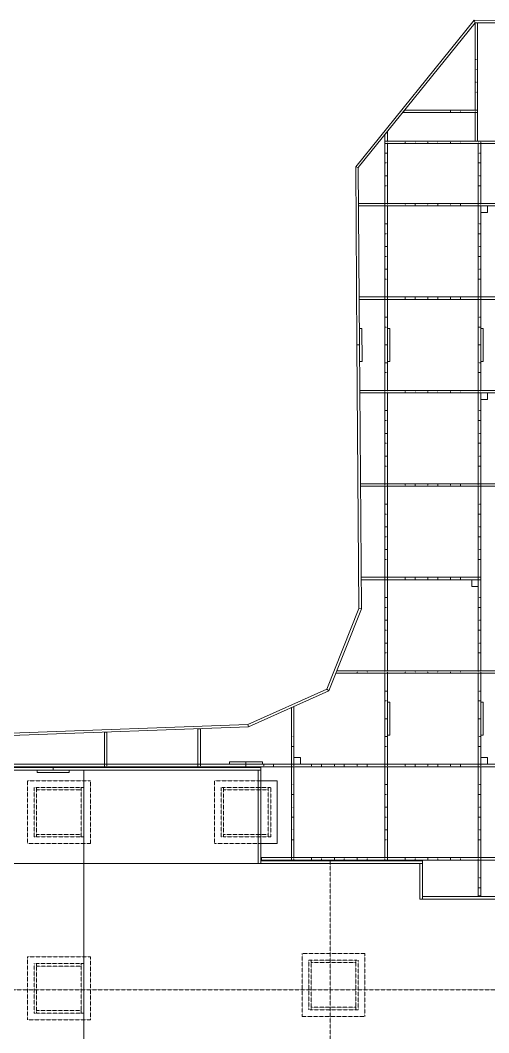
# Model space of a CAD drawing. Header units: millimetres. Extents: x -20225 to 19535, y -17853 to 10707.
# Drawn here: x -9462 to -6630, y 1406 to 7528 of the extents above; entities that cross this region are included whole.
import ezdxf

# ---------------------------------------------------------------- set-up
doc = ezdxf.new("R2010")
doc.units = ezdxf.units.MM
doc.linetypes.add('HIDDEN', pattern=[1.905, 1.27, -0.635])

msp = doc.modelspace()

# ---------------------------------------------------------------- linework, layer by layer
at = {"linetype": 'Continuous', "lineweight": 15}
for p, q in [((-6718.8, 7527.5), (-7434.2, 6642.3)), ((-6711.7, 7512.5), (-7419.1, 6637.1)), ((-6711.7, 7512.5), (-6718.8, 7527.5)), ((-4889.4, 7515.6), (-6718.8, 7527.5)), ((-6712.5, 7512.5), (-6712.5, 6984.7)), ((-6712.5, 7512.5), (-6697.5, 7512.5)), ((-4889.5, 7500.6), (-6711.7, 7512.5)), ((-6697.5, 7512.5), (-6697.5, 6984.7)), ((-7138.2, 6984.7), (-7150.3, 6969.7)), ((-6697.5, 6984.7), (-7138.2, 6984.7)), ((-6712.5, 6984.7), (-6697.5, 6984.7)), ((-6697.5, 6969.7), (-6697.5, 6984.7)), ((-7150.3, 6969.7), (-6697.5, 6969.7)), ((-6712.5, 6969.7), (-6712.5, 6797.1)), ((-6712.5, 6969.7), (-6697.5, 6969.7)), ((-6697.5, 6969.7), (-6697.5, 6797.1)), ((-7243, 6855), (-7258, 6836.5)), ((-7258, 6836.5), (-7258, 6797.1)), ((-7243, 6797.1), (-7258, 6797.1)), ((-7258, 6797.1), (-7258, 6782.1)), ((-5548, 6797.1), (-7258, 6797.1)), ((-7243, 6797.1), (-7243, 6855)), ((-6712.5, 6797.1), (-6697.5, 6797.1)), ((-7258, 6782.1), (-7243, 6782.1)), ((-7258, 6782.1), (-7258, 6419.7)), ((-7258, 6782.1), (-5548, 6782.1)), ((-7243, 6419.7), (-7243, 6782.1)), ((-6693, 6782.1), (-6693, 6419.7)), ((-6693, 6782.1), (-6678, 6782.1)), ((-6678, 6419.7), (-6678, 6782.1)), ((-7419.1, 6637.1), (-7434.2, 6642.3)), ((-7434.2, 6642.3), (-7426.4, 5564.6)), ((-7419.1, 6637.1), (-7411.4, 5564.7)), ((-7417.6, 6419.7), (-7417.5, 6404.7)), ((-5838, 6419.7), (-7417.6, 6419.7)), ((-7417.5, 6404.7), (-5838, 6404.7)), ((-7258, 6419.7), (-7243, 6419.7)), ((-7258, 6404.7), (-7258, 5854.7)), ((-7243, 6404.7), (-7258, 6404.7)), ((-7243, 5854.7), (-7243, 6404.7)), ((-6693, 6419.7), (-6678, 6419.7)), ((-6693, 6404.7), (-6693, 5854.7)), ((-6678, 6404.7), (-6693, 6404.7)), ((-6638, 6404.7), (-6678, 6404.7)), ((-6678, 6404.7), (-6678, 6364.7)), ((-6678, 5854.7), (-6678, 6404.7)), ((-6638, 6364.7), (-6638, 6404.7)), ((-6678, 6364.7), (-6638, 6364.7)), ((-7413.5, 5854.7), (-7413.4, 5839.7)), ((-5838, 5854.7), (-7413.5, 5854.7)), ((-7413.4, 5839.7), (-5838, 5839.7)), ((-7258, 5854.7), (-7243, 5854.7)), ((-7258, 5839.7), (-7258, 5564.7)), ((-7243, 5839.7), (-7258, 5839.7)), ((-7243, 5564.7), (-7243, 5839.7)), ((-6693, 5854.7), (-6678, 5854.7)), ((-6693, 5839.7), (-6693, 5564.7)), ((-6678, 5839.7), (-6693, 5839.7)), ((-6678, 5564.7), (-6678, 5839.7)), ((-7397.1, 5664.8), (-7412.1, 5664.7)), ((-7412.1, 5664.7), (-7410.7, 5464.7)), ((-7395.7, 5464.8), (-7397.1, 5664.8)), ((-7228, 5664.7), (-7243, 5664.7)), ((-7243, 5664.7), (-7243, 5464.7)), ((-7228, 5464.7), (-7228, 5664.7)), ((-6663, 5664.7), (-6678, 5664.7)), ((-6678, 5664.7), (-6678, 5464.7)), ((-6663, 5464.7), (-6663, 5664.7)), ((-7411.4, 5564.7), (-7426.4, 5564.6)), ((-7426.4, 5564.6), (-7414.9, 3971.2)), ((-7411.4, 5564.7), (-7399.9, 3968.4)), ((-7243, 5564.7), (-7258, 5564.7)), ((-7258, 5564.7), (-7258, 5289.7)), ((-7243, 5289.7), (-7243, 5564.7)), ((-6678, 5564.7), (-6693, 5564.7)), ((-6693, 5564.7), (-6693, 5289.7)), ((-6678, 5289.7), (-6678, 5564.7)), ((-7410.7, 5464.7), (-7395.7, 5464.8)), ((-7243, 5464.7), (-7228, 5464.7)), ((-6678, 5464.7), (-6663, 5464.7)), ((-7258, 5289.7), (-7409.4, 5289.7)), ((-7409.3, 5274.7), (-5838, 5274.7)), ((-7258, 5289.7), (-7243, 5289.7)), ((-7258, 5274.7), (-7243, 5274.7)), ((-7258, 5274.7), (-7258, 4724.7)), ((-6693, 5289.7), (-7243, 5289.7)), ((-7243, 4724.7), (-7243, 5274.7)), ((-6693, 5289.7), (-6678, 5289.7)), ((-6693, 5274.7), (-6678, 5274.7)), ((-6693, 5274.7), (-6693, 4724.7)), ((-6128, 5289.7), (-6678, 5289.7)), ((-6678, 4724.7), (-6678, 5274.7)), ((-6678, 5274.7), (-6678, 5234.7)), ((-6638, 5274.7), (-6678, 5274.7)), ((-6638, 5234.7), (-6638, 5274.7)), ((-6678, 5234.7), (-6638, 5234.7)), ((-5838, 4724.7), (-7405.4, 4724.7)), ((-7243, 4724.7), (-7258, 4724.7)), ((-6678, 4724.7), (-6693, 4724.7)), ((-7405.3, 4709.7), (-5838, 4709.7)), ((-7258, 4709.7), (-7243, 4709.7)), ((-7258, 4709.7), (-7258, 4159.7)), ((-7243, 4159.7), (-7243, 4709.7)), ((-6693, 4709.7), (-6678, 4709.7)), ((-6693, 4709.7), (-6693, 4159.7)), ((-6678, 4159.7), (-6678, 4709.7)), ((-6678, 4159.7), (-7401.3, 4159.7)), ((-7401.2, 4144.7), (-6678, 4144.7)), ((-7243, 4159.7), (-7258, 4159.7)), ((-7258, 4144.7), (-7243, 4144.7)), ((-7258, 4144.7), (-7258, 3594.7)), ((-7243, 3594.7), (-7243, 4144.7)), ((-6733, 4144.7), (-6733, 4104.7)), ((-6693, 4144.7), (-6733, 4144.7)), ((-6733, 4104.7), (-6693, 4104.7)), ((-6678, 4159.7), (-6693, 4159.7)), ((-6693, 4144.7), (-6678, 4144.7)), ((-6693, 4144.7), (-6693, 3594.7)), ((-6693, 4104.7), (-6693, 4144.7)), ((-6678, 4159.7), (-6678, 4144.7)), ((-6678, 3594.7), (-6678, 4144.7)), ((-7414.9, 3971.2), (-7608.3, 3484.4)), ((-7399.9, 3968.4), (-7596.6, 3473.2)), ((-7399.9, 3968.4), (-7414.9, 3971.2)), ((-7554.3, 3579.7), (-5838, 3579.7)), ((-5838, 3594.7), (-7548.3, 3594.7)), ((-7243, 3594.7), (-7258, 3594.7)), ((-7258, 3579.7), (-7243, 3579.7)), ((-7258, 3579.7), (-7258, 3304.7)), ((-7243, 3304.7), (-7243, 3579.7)), ((-6678, 3594.7), (-6693, 3594.7)), ((-6693, 3579.7), (-6678, 3579.7)), ((-6693, 3579.7), (-6693, 3304.7)), ((-6678, 3304.7), (-6678, 3579.7)), ((-7608.3, 3484.4), (-8086.1, 3269.9)), ((-7596.6, 3473.2), (-8082.6, 3255)), ((-7596.6, 3473.2), (-7608.3, 3484.4)), ((-7823, 3371.6), (-7823, 3029.7)), ((-7808, 3029.7), (-7808, 3378.3)), ((-7243, 3404.7), (-7243, 3204.7)), ((-7228, 3404.7), (-7243, 3404.7)), ((-7228, 3204.7), (-7228, 3404.7)), ((-6678, 3404.7), (-6678, 3204.7)), ((-6663, 3404.7), (-6678, 3404.7)), ((-6663, 3204.7), (-6663, 3404.7)), ((-8086.1, 3269.9), (-9518, 3217.3)), ((-8082.6, 3255), (-9518, 3202.3)), ((-8373, 3244.3), (-8388, 3243.8)), ((-8373, 3029.7), (-8373, 3244.3)), ((-8082.6, 3255), (-8086.1, 3269.9)), ((-7258, 3304.7), (-7243, 3304.7)), ((-7258, 3304.7), (-7258, 3029.7)), ((-7243, 3029.7), (-7243, 3304.7)), ((-6693, 3304.7), (-6678, 3304.7)), ((-6693, 3304.7), (-6693, 3029.7)), ((-6678, 3029.7), (-6678, 3304.7)), ((-8938, 3223.6), (-8953, 3223)), ((-8953, 3223), (-8953, 3029.7)), ((-8938, 3029.7), (-8938, 3223.6)), ((-8388, 3243.8), (-8388, 3029.7)), ((-7243, 3204.7), (-7228, 3204.7)), ((-6678, 3204.7), (-6663, 3204.7)), ((-7808, 3069.7), (-7808, 3029.7)), ((-7768, 3069.7), (-7808, 3069.7)), ((-7768, 3029.7), (-7768, 3069.7)), ((-6638, 3069.7), (-6678, 3069.7)), ((-6678, 3069.7), (-6678, 3029.7)), ((-6638, 3029.7), (-6638, 3069.7)), ((-9263, 3009.7), (-10503, 3009.7)), ((-8098, 3029.7), (-9518, 3029.7)), ((-9518, 3014.7), (-8098, 3014.7)), ((-8008, 3009.7), (-9263, 3009.7)), ((-9263, 3009.7), (-9263, 2994.7)), ((-8938, 3029.7), (-8953, 3029.7)), ((-8373, 3029.7), (-8388, 3029.7)), ((-8198, 3044.7), (-8198, 3029.7)), ((-8098, 3044.7), (-8198, 3044.7)), ((-8198, 3029.7), (-8098, 3029.7)), ((-8098, 3029.7), (-8098, 3044.7)), ((-7998, 3044.7), (-8098, 3044.7)), ((-8098, 3029.7), (-8098, 3014.7)), ((-5838, 3029.7), (-8098, 3029.7)), ((-8098, 3029.7), (-7998, 3029.7)), ((-8098, 3014.7), (-5838, 3014.7)), ((-8008, 2994.7), (-8008, 3009.7)), ((-7998, 3029.7), (-7998, 3044.7)), ((-7808, 3029.7), (-7823, 3029.7)), ((-7823, 3014.7), (-7823, 2464.7)), ((-7823, 3014.7), (-7808, 3014.7)), ((-7808, 3029.7), (-7768, 3029.7)), ((-7808, 2464.7), (-7808, 3014.7)), ((-7243, 3029.7), (-7258, 3029.7)), ((-7258, 3014.7), (-7258, 2464.7)), ((-7258, 3014.7), (-7243, 3014.7)), ((-7243, 2464.7), (-7243, 3014.7)), ((-6678, 3029.7), (-6693, 3029.7)), ((-6693, 3014.7), (-6693, 2464.7)), ((-6693, 3014.7), (-6678, 3014.7)), ((-6678, 3029.7), (-6638, 3029.7)), ((-6678, 2464.7), (-6678, 3014.7)), ((-10503, 2994.7), (-9263, 2994.7)), ((-9360, 2994.7), (-9360, 2979.7)), ((-9166, 2994.7), (-9360, 2994.7)), ((-9360, 2979.7), (-9166, 2979.7)), ((-9263, 2994.7), (-8008, 2994.7)), ((-9166, 2979.7), (-9166, 2994.7)), ((-9078, 2994.7), (-9078, 2429.7)), ((-8023, 2994.7), (-8023, 2429.7)), ((-8008, 2994.7), (-8023, 2994.7)), ((-8008, 2429.7), (-8008, 2994.7)), ((-8008, 2929.7), (-7908, 2929.7)), ((-7908, 2929.7), (-7908, 2549.7)), ((-7908, 2549.7), (-8008, 2549.7)), ((-5838, 2464.7), (-8003, 2464.7)), ((-8003, 2449.7), (-8003, 2464.7)), ((-8003, 2449.7), (-5838, 2449.7)), ((-7808, 2464.7), (-7823, 2464.7)), ((-7243, 2464.7), (-7258, 2464.7)), ((-6678, 2464.7), (-6693, 2464.7)), ((-6693, 2449.7), (-6693, 2234.7)), ((-6693, 2449.7), (-6678, 2449.7)), ((-6678, 2234.7), (-6678, 2449.7)), ((-9078, 2429.7), (-10503, 2429.7)), ((-9078, 2429.7), (-9078, 939.7)), ((-8023, 2429.7), (-9078, 2429.7)), ((-8023, 2429.7), (-8008, 2429.7)), ((-7031, 2444.7), (-8008, 2444.7)), ((-8008, 2444.7), (-8008, 2429.7)), ((-8008, 2429.7), (-7031, 2429.7)), ((-7046, 2429.7), (-7046, 2214.7)), ((-7031, 2429.7), (-7046, 2429.7)), ((-7031, 2429.7), (-7031, 2444.7)), ((-7031, 2214.7), (-7031, 2429.7)), ((-7046, 2214.7), (-7031, 2214.7)), ((-7031, 2229.7), (-7031, 2214.7)), ((-6441, 2229.7), (-7031, 2229.7)), ((-7031, 2214.7), (-6441, 2214.7)), ((-6678, 2234.7), (-6693, 2234.7))]:
    msp.add_line(p, q, dxfattribs=at)
at = {"linetype": 'HIDDEN', "lineweight": 0}
for p, q in [((-6697.5, 7289.7), (-6712.5, 7289.7)), ((-6712.5, 7229.7), (-6697.5, 7229.7)), ((-6697.5, 7152.2), (-6712.5, 7152.2)), ((-6712.5, 7092.2), (-6697.5, 7092.2)), ((-6860.5, 6984.7), (-6860.5, 6969.7)), ((-6800.5, 6969.7), (-6800.5, 6984.7)), ((-6712.5, 6969.7), (-6712.5, 6984.7)), ((-7243, 6782.1), (-7243, 6797.1)), ((-7135.5, 6797.1), (-7135.5, 6782.1)), ((-7075.5, 6782.1), (-7075.5, 6797.1)), ((-6998, 6797.1), (-6998, 6782.1)), ((-6938, 6782.1), (-6938, 6797.1)), ((-6860.5, 6797.1), (-6860.5, 6782.1)), ((-6800.5, 6782.1), (-6800.5, 6797.1)), ((-6693, 6782.1), (-6693, 6797.1)), ((-6678, 6797.1), (-6678, 6782.1)), ((-7243, 6724.7), (-7258, 6724.7)), ((-6678, 6724.7), (-6693, 6724.7)), ((-7258, 6664.7), (-7243, 6664.7)), ((-6693, 6664.7), (-6678, 6664.7)), ((-7243, 6587.2), (-7258, 6587.2)), ((-6678, 6587.2), (-6693, 6587.2)), ((-7258, 6527.2), (-7243, 6527.2)), ((-6693, 6527.2), (-6678, 6527.2)), ((-7258, 6404.7), (-7258, 6419.7)), ((-7243, 6419.7), (-7243, 6404.7)), ((-7135.5, 6419.7), (-7135.5, 6404.7)), ((-7075.5, 6404.7), (-7075.5, 6419.7)), ((-6998, 6419.7), (-6998, 6404.7)), ((-6938, 6404.7), (-6938, 6419.7)), ((-6860.5, 6419.7), (-6860.5, 6404.7)), ((-6800.5, 6404.7), (-6800.5, 6419.7)), ((-6693, 6404.7), (-6693, 6419.7)), ((-6678, 6419.7), (-6678, 6404.7)), ((-7243, 6297.2), (-7258, 6297.2)), ((-6678, 6297.2), (-6693, 6297.2)), ((-7258, 6237.2), (-7243, 6237.2)), ((-6693, 6237.2), (-6678, 6237.2)), ((-7243, 6159.7), (-7258, 6159.7)), ((-6678, 6159.7), (-6693, 6159.7)), ((-7258, 6099.7), (-7243, 6099.7)), ((-6693, 6099.7), (-6678, 6099.7)), ((-7243, 6022.2), (-7258, 6022.2)), ((-6678, 6022.2), (-6693, 6022.2)), ((-7258, 5962.2), (-7243, 5962.2)), ((-6693, 5962.2), (-6678, 5962.2)), ((-7258, 5854.7), (-7258, 5839.7)), ((-7243, 5839.7), (-7243, 5854.7)), ((-7135.5, 5854.7), (-7135.5, 5839.7)), ((-7075.5, 5839.7), (-7075.5, 5854.7)), ((-6998, 5854.7), (-6998, 5839.7)), ((-6938, 5839.7), (-6938, 5854.7)), ((-6860.5, 5854.7), (-6860.5, 5839.7)), ((-6800.5, 5839.7), (-6800.5, 5854.7)), ((-6693, 5854.7), (-6693, 5839.7)), ((-6678, 5839.7), (-6678, 5854.7)), ((-7243, 5732.2), (-7258, 5732.2)), ((-6678, 5732.2), (-6693, 5732.2)), ((-7258, 5672.2), (-7243, 5672.2)), ((-6693, 5672.2), (-6678, 5672.2)), ((-7243, 5457.2), (-7258, 5457.2)), ((-6678, 5457.2), (-6693, 5457.2)), ((-7258, 5397.2), (-7243, 5397.2)), ((-6693, 5397.2), (-6678, 5397.2)), ((-7258, 5289.7), (-7258, 5274.7)), ((-7243, 5274.7), (-7243, 5289.7)), ((-7135.5, 5289.7), (-7135.5, 5274.7)), ((-7075.5, 5274.7), (-7075.5, 5289.7)), ((-6998, 5289.7), (-6998, 5274.7)), ((-6938, 5274.7), (-6938, 5289.7)), ((-6860.5, 5289.7), (-6860.5, 5274.7)), ((-6800.5, 5274.7), (-6800.5, 5289.7)), ((-6693, 5289.7), (-6693, 5274.7)), ((-6678, 5274.7), (-6678, 5289.7)), ((-7243, 5167.2), (-7258, 5167.2)), ((-6678, 5167.2), (-6693, 5167.2)), ((-7258, 5107.2), (-7243, 5107.2)), ((-6693, 5107.2), (-6678, 5107.2)), ((-7243, 5029.7), (-7258, 5029.7)), ((-6678, 5029.7), (-6693, 5029.7)), ((-7258, 4969.7), (-7243, 4969.7)), ((-6693, 4969.7), (-6678, 4969.7)), ((-7243, 4892.2), (-7258, 4892.2)), ((-6678, 4892.2), (-6693, 4892.2)), ((-7258, 4832.2), (-7243, 4832.2)), ((-6693, 4832.2), (-6678, 4832.2)), ((-7258, 4724.7), (-7258, 4709.7)), ((-7243, 4709.7), (-7243, 4724.7)), ((-7135.5, 4724.7), (-7135.5, 4709.7)), ((-7075.5, 4709.7), (-7075.5, 4724.7)), ((-6998, 4724.7), (-6998, 4709.7)), ((-6938, 4709.7), (-6938, 4724.7)), ((-6860.5, 4724.7), (-6860.5, 4709.7)), ((-6800.5, 4709.7), (-6800.5, 4724.7)), ((-6693, 4724.7), (-6693, 4709.7)), ((-6678, 4709.7), (-6678, 4724.7)), ((-7243, 4602.2), (-7258, 4602.2)), ((-6678, 4602.2), (-6693, 4602.2)), ((-7258, 4542.2), (-7243, 4542.2)), ((-6693, 4542.2), (-6678, 4542.2)), ((-7243, 4464.7), (-7258, 4464.7)), ((-6678, 4464.7), (-6693, 4464.7)), ((-7258, 4404.7), (-7243, 4404.7)), ((-6693, 4404.7), (-6678, 4404.7)), ((-7243, 4327.2), (-7258, 4327.2)), ((-6678, 4327.2), (-6693, 4327.2)), ((-7258, 4267.2), (-7243, 4267.2)), ((-6693, 4267.2), (-6678, 4267.2)), ((-7258, 4144.7), (-7258, 4159.7)), ((-7243, 4159.7), (-7243, 4144.7)), ((-7135.5, 4159.7), (-7135.5, 4144.7)), ((-7075.5, 4144.7), (-7075.5, 4159.7)), ((-6998, 4159.7), (-6998, 4144.7)), ((-6938, 4144.7), (-6938, 4159.7)), ((-6860.5, 4159.7), (-6860.5, 4144.7)), ((-6800.5, 4144.7), (-6800.5, 4159.7)), ((-6693, 4144.7), (-6693, 4159.7)), ((-7243, 4037.2), (-7258, 4037.2)), ((-6678, 4037.2), (-6693, 4037.2)), ((-7258, 3977.2), (-7243, 3977.2)), ((-6693, 3977.2), (-6678, 3977.2)), ((-7243, 3899.7), (-7258, 3899.7)), ((-6678, 3899.7), (-6693, 3899.7)), ((-7258, 3839.7), (-7243, 3839.7)), ((-6693, 3839.7), (-6678, 3839.7)), ((-7243, 3762.2), (-7258, 3762.2)), ((-6678, 3762.2), (-6693, 3762.2)), ((-7258, 3702.2), (-7243, 3702.2)), ((-6693, 3702.2), (-6678, 3702.2)), ((-7425.5, 3594.7), (-7425.5, 3579.7)), ((-7365.5, 3579.7), (-7365.5, 3594.7)), ((-7258, 3579.7), (-7258, 3594.7)), ((-7243, 3594.7), (-7243, 3579.7)), ((-7135.5, 3594.7), (-7135.5, 3579.7)), ((-7075.5, 3579.7), (-7075.5, 3594.7)), ((-6998, 3594.7), (-6998, 3579.7)), ((-6938, 3579.7), (-6938, 3594.7)), ((-6860.5, 3594.7), (-6860.5, 3579.7)), ((-6800.5, 3579.7), (-6800.5, 3594.7)), ((-6693, 3579.7), (-6693, 3594.7)), ((-6678, 3594.7), (-6678, 3579.7)), ((-7243, 3472.2), (-7258, 3472.2)), ((-6678, 3472.2), (-6693, 3472.2)), ((-7258, 3412.2), (-7243, 3412.2)), ((-6693, 3412.2), (-6678, 3412.2)), ((-7808, 3197.2), (-7823, 3197.2)), ((-7243, 3197.2), (-7258, 3197.2)), ((-6678, 3197.2), (-6693, 3197.2)), ((-7823, 3137.2), (-7808, 3137.2)), ((-7258, 3137.2), (-7243, 3137.2)), ((-6693, 3137.2), (-6678, 3137.2)), ((-8953, 3014.7), (-8953, 3029.7)), ((-8938, 3029.7), (-8938, 3014.7)), ((-8388, 3014.7), (-8388, 3029.7)), ((-8373, 3029.7), (-8373, 3014.7)), ((-7990.5, 3029.7), (-7990.5, 3014.7)), ((-7930.5, 3014.7), (-7930.5, 3029.7)), ((-7823, 3014.7), (-7823, 3029.7)), ((-7808, 3029.7), (-7808, 3014.7)), ((-7700.5, 3029.7), (-7700.5, 3014.7)), ((-7640.5, 3014.7), (-7640.5, 3029.7)), ((-7563, 3029.7), (-7563, 3014.7)), ((-7503, 3014.7), (-7503, 3029.7)), ((-7425.5, 3029.7), (-7425.5, 3014.7)), ((-7365.5, 3014.7), (-7365.5, 3029.7)), ((-7258, 3014.7), (-7258, 3029.7)), ((-7243, 3029.7), (-7243, 3014.7)), ((-7135.5, 3029.7), (-7135.5, 3014.7)), ((-7075.5, 3014.7), (-7075.5, 3029.7)), ((-6998, 3029.7), (-6998, 3014.7)), ((-6938, 3014.7), (-6938, 3029.7)), ((-6860.5, 3029.7), (-6860.5, 3014.7)), ((-6800.5, 3014.7), (-6800.5, 3029.7)), ((-6693, 3014.7), (-6693, 3029.7)), ((-6678, 3029.7), (-6678, 3014.7)), ((-9418, 2929.7), (-9038, 2929.7)), ((-9418, 2549.7), (-9418, 2929.7)), ((-9378, 2589.7), (-9378, 2889.7)), ((-9378, 2889.7), (-9363, 2889.7)), ((-9363, 2889.7), (-9363, 2589.7)), ((-9363, 2874.7), (-9363, 2889.7)), ((-9363, 2889.7), (-9093, 2889.7)), ((-9093, 2589.7), (-9093, 2889.7)), ((-9093, 2889.7), (-9078, 2889.7)), ((-9093, 2889.7), (-9093, 2874.7)), ((-9038, 2929.7), (-9038, 2549.7)), ((-8288, 2549.7), (-8288, 2929.7)), ((-8288, 2929.7), (-8008, 2929.7)), ((-8248, 2889.7), (-8233, 2889.7)), ((-8248, 2589.7), (-8248, 2889.7)), ((-8233, 2889.7), (-8233, 2589.7)), ((-8233, 2874.7), (-8233, 2889.7)), ((-8233, 2889.7), (-7963, 2889.7)), ((-7963, 2589.7), (-7963, 2889.7)), ((-7963, 2889.7), (-7948, 2889.7)), ((-7963, 2889.7), (-7963, 2874.7)), ((-7948, 2889.7), (-7948, 2589.7)), ((-7808, 2907.2), (-7823, 2907.2)), ((-7243, 2907.2), (-7258, 2907.2)), ((-6678, 2907.2), (-6693, 2907.2)), ((-9093, 2874.7), (-9363, 2874.7)), ((-7963, 2874.7), (-8233, 2874.7)), ((-7823, 2847.2), (-7808, 2847.2)), ((-7258, 2847.2), (-7243, 2847.2)), ((-6693, 2847.2), (-6678, 2847.2)), ((-7808, 2769.7), (-7823, 2769.7)), ((-7243, 2769.7), (-7258, 2769.7)), ((-6678, 2769.7), (-6693, 2769.7)), ((-7823, 2709.7), (-7808, 2709.7)), ((-7258, 2709.7), (-7243, 2709.7)), ((-6693, 2709.7), (-6678, 2709.7)), ((-7808, 2632.2), (-7823, 2632.2)), ((-7243, 2632.2), (-7258, 2632.2)), ((-6678, 2632.2), (-6693, 2632.2)), ((-9363, 2589.7), (-9378, 2589.7)), ((-9363, 2604.7), (-9093, 2604.7)), ((-9363, 2589.7), (-9363, 2604.7)), ((-9093, 2589.7), (-9363, 2589.7)), ((-9093, 2604.7), (-9093, 2589.7)), ((-9078, 2589.7), (-9093, 2589.7)), ((-8233, 2589.7), (-8248, 2589.7)), ((-8233, 2604.7), (-7963, 2604.7)), ((-8233, 2589.7), (-8233, 2604.7)), ((-7963, 2589.7), (-8233, 2589.7)), ((-7963, 2604.7), (-7963, 2589.7)), ((-7948, 2589.7), (-7963, 2589.7)), ((-7823, 2572.2), (-7808, 2572.2)), ((-7258, 2572.2), (-7243, 2572.2)), ((-6693, 2572.2), (-6678, 2572.2)), ((-9038, 2549.7), (-9418, 2549.7)), ((-8008, 2549.7), (-8288, 2549.7)), ((-7823, 2464.7), (-7823, 2449.7)), ((-7808, 2449.7), (-7808, 2464.7)), ((-7700.5, 2464.7), (-7700.5, 2449.7)), ((-7640.5, 2449.7), (-7640.5, 2464.7)), ((-7563, 2464.7), (-7563, 2449.7)), ((-7503, 2449.7), (-7503, 2464.7)), ((-7425.5, 2464.7), (-7425.5, 2449.7)), ((-7365.5, 2449.7), (-7365.5, 2464.7)), ((-7258, 2449.7), (-7258, 2464.7)), ((-7243, 2464.7), (-7243, 2449.7)), ((-7135.5, 2464.7), (-7135.5, 2449.7)), ((-7075.5, 2449.7), (-7075.5, 2464.7)), ((-6998, 2464.7), (-6998, 2449.7)), ((-6938, 2449.7), (-6938, 2464.7)), ((-6860.5, 2464.7), (-6860.5, 2449.7)), ((-6800.5, 2449.7), (-6800.5, 2464.7)), ((-6693, 2449.7), (-6693, 2464.7)), ((-6678, 2464.7), (-6678, 2449.7)), ((-7588, 2444.7), (-7588, 1664.7)), ((-6678, 2342.2), (-6693, 2342.2)), ((-6693, 2282.2), (-6678, 2282.2)), ((-9418, 1484.7), (-9418, 1864.7)), ((-9418, 1864.7), (-9038, 1864.7)), ((-9038, 1864.7), (-9038, 1484.7)), ((-7758.4, 1884.9), (-7378.4, 1884.9)), ((-7758.4, 1504.9), (-7758.4, 1884.9)), ((-7718.4, 1544.9), (-7718.4, 1844.9)), ((-7718.4, 1844.9), (-7703.4, 1844.9)), ((-7703.4, 1844.9), (-7703.4, 1544.9)), ((-7703.4, 1829.9), (-7703.4, 1844.9)), ((-7703.4, 1844.9), (-7433.4, 1844.9)), ((-7433.4, 1844.9), (-7433.4, 1829.9)), ((-7433.4, 1544.9), (-7433.4, 1844.9)), ((-7433.4, 1844.9), (-7418.4, 1844.9)), ((-7418.4, 1844.9), (-7418.4, 1544.9)), ((-7378.4, 1884.9), (-7378.4, 1504.9)), ((-9378, 1824.7), (-9363, 1824.7)), ((-9378, 1524.7), (-9378, 1824.7)), ((-9363, 1824.7), (-9363, 1524.7)), ((-9363, 1809.7), (-9363, 1824.7)), ((-9363, 1824.7), (-9093, 1824.7)), ((-9093, 1809.7), (-9363, 1809.7)), ((-9093, 1824.7), (-9093, 1809.7)), ((-9093, 1524.7), (-9093, 1824.7)), ((-9093, 1824.7), (-9078, 1824.7)), ((-7433.4, 1829.9), (-7703.4, 1829.9)), ((-9588, 1664.7), (-7588, 1664.7)), ((-7588, 1664.7), (-7588, 174.7)), ((-7588, 1664.7), (-4608, 1664.7)), ((-9363, 1524.7), (-9363, 1539.7)), ((-9363, 1539.7), (-9093, 1539.7)), ((-9093, 1539.7), (-9093, 1524.7)), ((-7703.4, 1544.9), (-7718.4, 1544.9)), ((-7703.4, 1544.9), (-7703.4, 1559.9)), ((-7703.4, 1559.9), (-7433.4, 1559.9)), ((-7433.4, 1544.9), (-7703.4, 1544.9)), ((-7433.4, 1559.9), (-7433.4, 1544.9)), ((-7418.4, 1544.9), (-7433.4, 1544.9)), ((-9038, 1484.7), (-9418, 1484.7)), ((-9363, 1524.7), (-9378, 1524.7)), ((-9093, 1524.7), (-9363, 1524.7)), ((-9078, 1524.7), (-9093, 1524.7)), ((-7378.4, 1504.9), (-7758.4, 1504.9))]:
    msp.add_line(p, q, dxfattribs=at)

doc.saveas('drawing.dxf')
